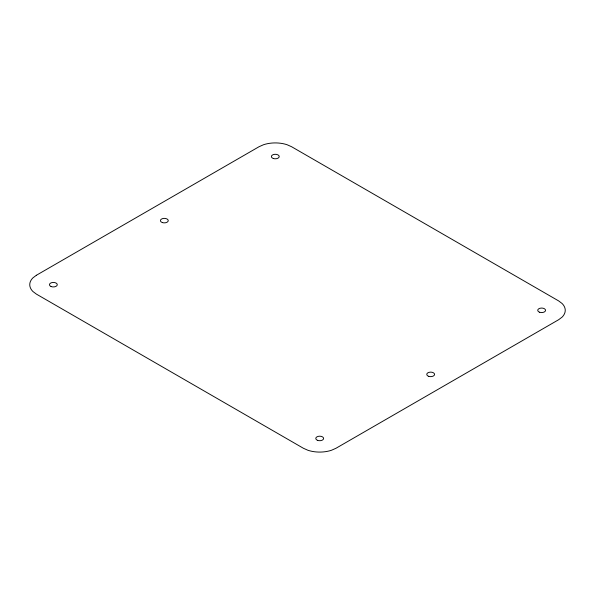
<?xml version="1.0" encoding="UTF-8"?>
<svg xmlns="http://www.w3.org/2000/svg" width="595" height="595" viewBox="0 0 595 595"><rect width="100%" height="100%" fill="white"/><g stroke="black" fill="none" stroke-linecap="round" stroke-linejoin="round"><path stroke-width="0.89" d="M36.347 275.284L32.911 277.872A23.607 13.633 0 0 0 32.911 291.498L36.347 294.086L303.413 448.273L307.89 450.259A23.607 13.633 0 0 0 331.497 450.259L335.974 448.273L558.653 319.716L562.089 317.128A23.607 13.633 0 0 0 562.089 303.502L558.653 300.914L291.587 146.727L287.11 144.741A23.607 13.633 0 0 0 263.503 144.741L259.026 146.727L36.347 275.284M317.433 440.307A3.927 2.268 0 0 0 323.606 438.656A3.927 2.268 0 0 0 318.05 436.395A3.927 2.268 0 0 0 317.433 440.307M51.044 286.515A3.927 2.268 0 0 0 57.261 284.931A3.927 2.268 0 0 0 51.772 282.618A3.927 2.268 0 0 0 51.044 286.515M273.343 158.508A3.927 2.268 0 0 0 279.226 156.544A3.927 2.268 0 0 0 273.343 154.581A3.927 2.268 0 0 0 273.343 158.508M162.368 222.575A3.927 2.268 0 0 0 168.259 220.619A3.927 2.268 0 0 0 162.368 218.655A3.927 2.268 0 0 0 162.368 222.575M428.705 376.345A3.927 2.268 0 0 0 434.588 374.381A3.927 2.268 0 0 0 428.705 372.425A3.927 2.268 0 0 0 428.705 376.345M539.598 312.249A3.927 2.268 0 0 0 545.563 310.367A3.927 2.268 0 0 0 539.762 308.329A3.927 2.268 0 0 0 539.598 312.249"/></g></svg>
